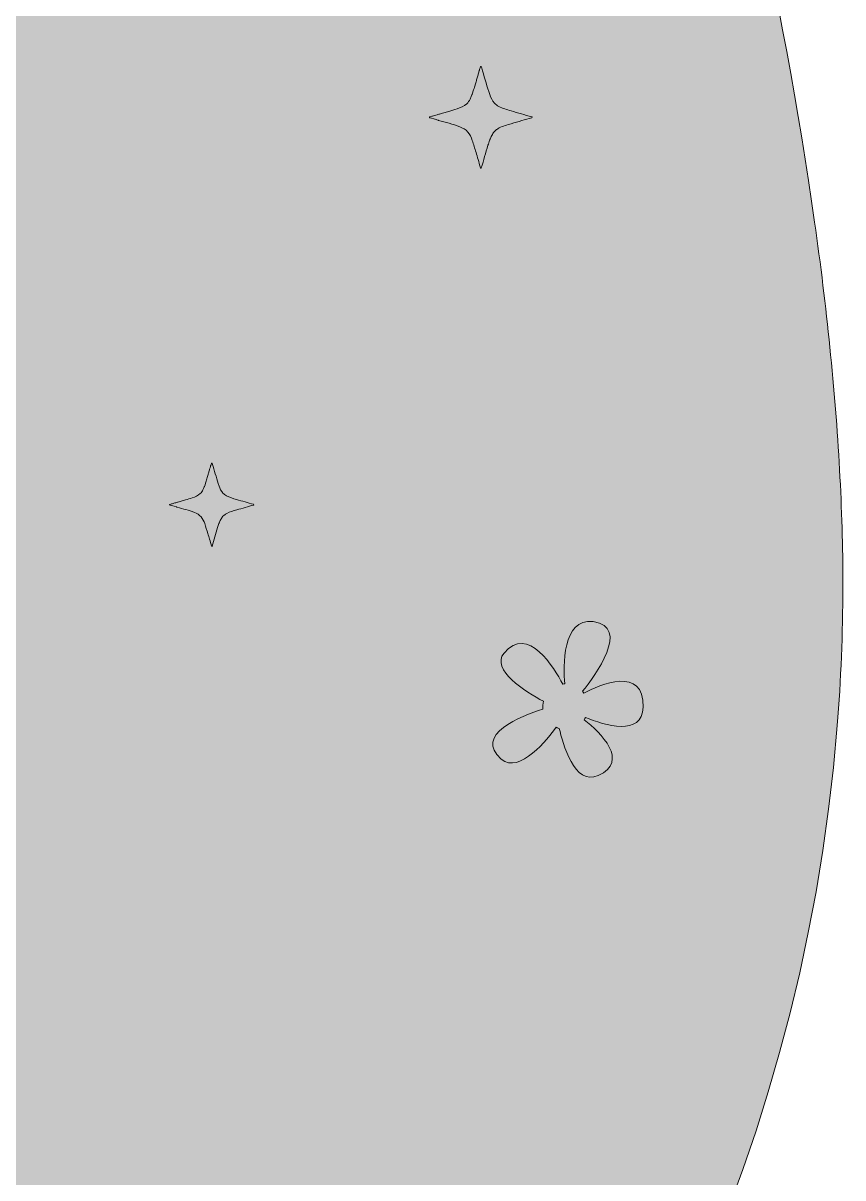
# Model space of a CAD drawing. Extents: x 187 to 822, y -943 to -57.
# Drawn here: x 672.1 to 822.1, y -731.2 to -519.8 of the extents above; entities that cross this region are included whole.
import ezdxf

# ---------------------------------------------------------------- set-up
doc = ezdxf.new("R2010")
doc.units = 0
doc.header["$MEASUREMENT"] = 0
doc.layers.add('Layer 1', color=7, linetype='Continuous', lineweight=0)

# ---------------------------------------------------------------- blocks, each defined once
blk = doc.blocks.new('Block_2')
at = {"layer": 'Layer 1', "true_color": 0xffdab2, "transparency": 33554687}
h = blk.add_hatch(color=41, dxfattribs=at)
h.dxf.hatch_style = 2
edge = h.paths.add_edge_path()
edge.add_spline(control_points=[(565.37, -640.32), (565.37, -640.32), (557.12, -663.87), (547.34, -684.68), (563.15, -692.56), (580.81, -706.08), (596.33, -729.27), (596.33, -729.27), (633.67, -787.58), (603.46, -833.32), (603.46, -833.32), (580.8, -870.66), (515.35, -876.95), (515.35, -876.95), (448.79, -881.36), (414.84, -845.11), (413.49, -843.66), (412.12, -842.25), (410.74, -840.84), (404.61, -834.58), (385.74, -810.92), (397.57, -766.7), (406.01, -735.15), (425.76, -707.67), (453.24, -690), (455.97, -688.24), (458.83, -686.55), (461.79, -684.97), (451.95, -664.09), (443.63, -640.32), (443.63, -640.32), (375.42, -693.23), (385.48, -662.18), (385.48, -662.18), (385.48, -662.18), (402.09, -551.54), (455, -567.72), (491.97, -579.03), (497.35, -638.99), (497.23, -674.11), (498.54, -674.01), (499.86, -673.93), (501.19, -673.9), (501.78, -673.89), (502.37, -673.87), (502.96, -673.85), (504.21, -673.8), (507.31, -673.75), (511.77, -674.19), (511.65, -639.08), (517, -579.03), (554, -567.72), (606.91, -551.54), (623.53, -662.18), (623.53, -662.18), (623.53, -662.18), (633.59, -693.23), (565.37, -640.32)], knot_values=[0, 0, 0, 0, 1, 1, 1, 2, 2, 2, 3, 3, 3, 4, 4, 4, 5, 5, 5, 6, 6, 6, 7, 7, 7, 8, 8, 8, 9, 9, 9, 10, 10, 10, 11, 11, 11, 12, 12, 12, 13, 13, 13, 14, 14, 14, 15, 15, 15, 16, 16, 16, 17, 17, 17, 18, 18, 18, 19, 19, 19, 19], degree=3, periodic=0)
edge = h.paths.add_edge_path()
edge.add_spline(control_points=[(488.09, -108.92), (497.15, -99.86), (511.85, -99.86), (520.92, -108.92), (529.98, -117.99), (529.98, -132.69), (520.92, -141.76), (511.85, -150.82), (497.15, -150.82), (488.09, -141.76), (479.02, -132.69), (479.02, -117.99), (488.09, -108.92)], knot_values=[0, 0, 0, 0, 1, 1, 1, 2, 2, 2, 3, 3, 3, 4, 4, 4, 4], degree=3, periodic=0)
edge = h.paths.add_edge_path()
edge.add_spline(control_points=[(819.71, -579.14), (818.96, -571.71), (818.03, -564.08), (816.93, -556.28), (811.22, -515.72), (801.04, -470.51), (787.4, -424.77), (785.55, -418.49), (783.61, -412.18), (781.63, -405.91), (778.01, -394.48), (774.19, -383.06), (770.18, -371.69), (768.01, -365.6), (765.82, -359.53), (763.56, -353.48), (753.72, -327.14), (742.93, -301.36), (731.37, -276.93), (726.26, -266.11), (720.42, -254.35), (713.86, -242.04), (711.16, -236.96), (708.34, -231.8), (705.41, -226.57), (700.31, -217.51), (694.87, -208.27), (689.1, -199.04), (686.08, -194.24), (682.98, -189.41), (679.82, -184.63), (636.32, -119.2), (576.27, -57.42), (504.51, -57.42), (397.44, -57.42), (316.41, -194.96), (277.64, -276.93), (270.05, -292.95), (262.8, -309.53), (255.94, -326.5), (253.74, -331.92), (251.6, -337.36), (249.49, -342.84), (245.61, -352.91), (241.86, -363.07), (238.27, -373.29), (236.35, -378.73), (234.5, -384.19), (232.66, -389.66), (217.37, -435.48), (205.2, -481.83), (197.27, -524.53), (196.22, -530.24), (195.23, -535.9), (194.32, -541.46), (192.58, -552.25), (191.12, -562.77), (189.96, -572.91), (189.3, -578.79), (188.74, -584.54), (188.3, -590.15), (187.37, -601.51), (186.9, -612.34), (186.9, -622.5), (186.9, -655.72), (191.94, -687.76), (201.33, -717.91), (203.53, -725.07), (206, -732.11), (208.7, -739.02), (213.96, -752.58), (220.12, -765.67), (227.12, -778.25), (231.19, -785.61), (235.56, -792.78), (240.17, -799.75), (297.16, -885.8), (394.38, -942.58), (504.51, -942.58), (670.97, -942.58), (807.94, -812.84), (821.07, -648.43), (821.74, -640.04), (822.08, -631.59), (822.1, -623.05), (822.1, -623.05), (822.1, -622.5), (822.1, -622.5), (822.1, -609.1), (821.28, -594.56), (819.71, -579.14)], knot_values=[0, 0, 0, 0, 1, 1, 1, 2, 2, 2, 3, 3, 3, 4, 4, 4, 5, 5, 5, 6, 6, 6, 7, 7, 7, 8, 8, 8, 9, 9, 9, 10, 10, 10, 11, 11, 11, 12, 12, 12, 13, 13, 13, 14, 14, 14, 15, 15, 15, 16, 16, 16, 17, 17, 17, 18, 18, 18, 19, 19, 19, 20, 20, 20, 21, 21, 21, 22, 22, 22, 23, 23, 23, 24, 24, 24, 25, 25, 25, 26, 26, 26, 27, 27, 27, 28, 28, 28, 29, 29, 29, 30, 30, 30, 30], degree=3, periodic=0)
at = {"layer": 'Layer 1'}
blk.add_open_spline([(819.71, -579.14), (818.96, -571.71), (818.03, -564.08), (816.93, -556.28), (811.22, -515.72), (801.04, -470.51), (787.4, -424.77), (785.55, -418.49), (783.61, -412.18), (781.63, -405.91), (778.01, -394.48), (774.19, -383.06), (770.18, -371.69), (768.01, -365.6), (765.82, -359.53), (763.56, -353.48), (753.72, -327.14), (742.93, -301.36), (731.37, -276.93), (726.26, -266.11), (720.42, -254.35), (713.86, -242.04), (711.16, -236.96), (708.34, -231.8), (705.41, -226.57), (700.31, -217.51), (694.87, -208.27), (689.1, -199.04), (686.08, -194.24), (682.98, -189.41), (679.82, -184.63), (636.32, -119.2), (576.27, -57.42), (504.51, -57.42), (397.44, -57.42), (316.41, -194.96), (277.64, -276.93), (270.05, -292.95), (262.8, -309.53), (255.94, -326.5), (253.74, -331.92), (251.6, -337.36), (249.49, -342.84), (245.61, -352.91), (241.86, -363.07), (238.27, -373.29), (236.35, -378.73), (234.5, -384.19), (232.66, -389.66), (217.37, -435.48), (205.2, -481.83), (197.27, -524.53), (196.22, -530.24), (195.23, -535.9), (194.32, -541.46), (192.58, -552.25), (191.12, -562.77), (189.96, -572.91), (189.3, -578.79), (188.74, -584.54), (188.3, -590.15), (187.37, -601.51), (186.9, -612.34), (186.9, -622.5), (186.9, -655.72), (191.94, -687.76), (201.33, -717.91), (203.53, -725.07), (206, -732.11), (208.7, -739.02), (213.96, -752.58), (220.12, -765.67), (227.12, -778.25), (231.19, -785.61), (235.56, -792.78), (240.17, -799.75), (297.16, -885.8), (394.38, -942.58), (504.51, -942.58), (670.97, -942.58), (807.94, -812.84), (821.07, -648.43), (821.74, -640.04), (822.08, -631.59), (822.1, -623.05), (822.1, -623.05), (822.1, -622.5), (822.1, -622.5), (822.1, -609.1), (821.28, -594.56), (819.71, -579.14)], degree=3, knots=[0, 0, 0, 0, 1, 1, 1, 2, 2, 2, 3, 3, 3, 4, 4, 4, 5, 5, 5, 6, 6, 6, 7, 7, 7, 8, 8, 8, 9, 9, 9, 10, 10, 10, 11, 11, 11, 12, 12, 12, 13, 13, 13, 14, 14, 14, 15, 15, 15, 16, 16, 16, 17, 17, 17, 18, 18, 18, 19, 19, 19, 20, 20, 20, 21, 21, 21, 22, 22, 22, 23, 23, 23, 24, 24, 24, 25, 25, 25, 26, 26, 26, 27, 27, 27, 28, 28, 28, 29, 29, 29, 30, 30, 30, 30], dxfattribs=at)
blk = doc.blocks.new('Block_1')
at = {"layer": 'Layer 1', "true_color": 0x542400, "transparency": 33554687}
h = blk.add_hatch(color=38, dxfattribs=at)
h.dxf.hatch_style = 2
edge = h.paths.add_edge_path()
edge.add_spline(control_points=[(765.17, -537.01), (765.16, -537), (765.16, -537), (765.15, -537), (763.89, -536.64), (762.63, -536.28), (761.37, -535.91), (760.6, -535.69), (759.83, -535.47), (759.12, -535.08), (758.82, -534.93), (758.54, -534.74), (758.33, -534.49), (757.93, -534.04), (757.67, -533.5), (757.47, -532.93), (756.96, -531.49), (756.6, -530.01), (756.15, -528.56), (756.15, -528.56), (756.15, -528.56), (756.15, -528.56), (756.15, -528.56), (755.94, -527.87), (755.94, -527.87), (755.94, -527.86), (755.93, -527.85), (755.93, -527.85), (755.9, -527.81), (755.86, -527.8), (755.82, -527.81), (755.79, -527.81), (755.76, -527.84), (755.75, -527.87), (755.75, -527.87), (755.62, -528.34), (755.62, -528.34), (755.6, -528.4), (755.58, -528.47), (755.56, -528.53), (755.56, -528.53), (755.56, -528.53), (755.56, -528.53), (755.56, -528.53), (755.47, -528.85), (755.47, -528.85), (755.4, -529.06), (755.33, -529.28), (755.28, -529.51), (755.28, -529.51), (755.12, -530.04), (755.12, -530.04), (755.09, -530.15), (755.05, -530.26), (755.02, -530.37), (754.98, -530.5), (754.95, -530.63), (754.91, -530.76), (754.91, -530.76), (754.91, -530.77), (754.91, -530.77), (754.91, -530.77), (754.68, -531.57), (754.68, -531.57), (754.68, -531.57), (754.67, -531.57), (754.67, -531.57), (754.62, -531.73), (754.56, -531.89), (754.52, -532.05), (754.52, -532.05), (754.25, -532.88), (754.25, -532.88), (754.25, -532.88), (754.25, -532.89), (754.25, -532.89), (754.22, -532.96), (754.19, -533.04), (754.16, -533.11), (754.09, -533.34), (753.96, -533.55), (753.86, -533.76), (753.71, -534.08), (753.52, -534.38), (753.26, -534.61), (752.74, -535.06), (752.13, -535.34), (751.49, -535.55), (750.98, -535.71), (750.47, -535.87), (749.96, -536.02), (749.96, -536.02), (748.81, -536.35), (748.81, -536.35), (748.81, -536.35), (748.59, -536.41), (748.59, -536.41), (748.59, -536.41), (748.48, -536.44), (748.48, -536.44), (748.48, -536.44), (748.27, -536.5), (748.27, -536.5), (748.27, -536.5), (748.27, -536.5), (748.27, -536.5), (748.27, -536.5), (748.15, -536.54), (748.15, -536.54), (748.15, -536.54), (747.95, -536.6), (747.95, -536.6), (747.95, -536.6), (747.94, -536.6), (747.94, -536.6), (747.94, -536.6), (747.82, -536.63), (747.82, -536.63), (747.82, -536.63), (747.62, -536.69), (747.62, -536.69), (747.62, -536.69), (747, -536.86), (747, -536.86), (747, -536.86), (747, -536.86), (747, -536.86), (747, -536.86), (747, -536.86), (747, -536.86), (747, -536.86), (746.88, -536.9), (746.88, -536.9), (746.88, -536.9), (746.88, -536.9), (746.88, -536.9), (746.88, -536.9), (746.88, -536.9), (746.88, -536.9), (746.88, -536.9), (746.47, -537.01), (746.47, -537.01), (746.46, -537.02), (746.45, -537.03), (746.44, -537.03), (746.43, -537.05), (746.42, -537.07), (746.42, -537.08), (746.42, -537.09), (746.42, -537.1), (746.42, -537.11), (746.43, -537.13), (746.45, -537.15), (746.47, -537.15), (746.47, -537.15), (746.47, -537.15), (746.47, -537.15), (746.47, -537.15), (746.53, -537.17), (746.53, -537.17), (746.53, -537.17), (746.53, -537.17), (746.53, -537.17), (746.53, -537.17), (746.6, -537.19), (746.6, -537.19), (746.6, -537.19), (746.65, -537.21), (746.65, -537.21), (746.65, -537.21), (746.65, -537.21), (746.65, -537.21), (746.65, -537.21), (747.41, -537.43), (747.41, -537.43), (747.41, -537.43), (747.41, -537.43), (747.41, -537.43), (747.43, -537.43), (747.44, -537.44), (747.45, -537.44), (747.45, -537.44), (747.45, -537.44), (747.45, -537.44), (747.45, -537.44), (747.46, -537.44), (747.47, -537.44), (747.47, -537.44), (747.47, -537.44), (747.47, -537.44), (747.47, -537.44), (747.98, -537.59), (747.98, -537.59), (747.98, -537.59), (747.98, -537.59), (747.98, -537.59), (748.03, -537.61), (748.07, -537.63), (748.12, -537.64), (749.4, -538.03), (750.72, -538.32), (751.97, -538.81), (752.53, -539.03), (753.05, -539.32), (753.45, -539.79), (753.84, -540.23), (754.08, -540.75), (754.26, -541.3), (754.5, -542.04), (754.74, -542.79), (754.97, -543.53), (755.1, -543.95), (755.21, -544.37), (755.34, -544.79), (755.48, -545.29), (755.63, -545.8), (755.79, -546.34), (755.8, -546.37), (755.83, -546.39), (755.86, -546.39), (755.89, -546.39), (755.92, -546.37), (755.93, -546.34), (756.34, -544.96), (756.74, -543.59), (757.15, -542.21), (757.24, -541.89), (757.34, -541.58), (757.45, -541.27), (757.45, -541.27), (757.47, -541.23), (757.49, -541.16), (757.5, -541.15), (757.5, -541.13), (757.51, -541.12), (757.52, -541.1), (757.53, -541.07), (757.54, -541.05), (757.54, -541.04), (757.54, -541.03), (757.55, -541.02), (757.56, -541), (757.57, -540.98), (757.58, -540.95), (757.67, -540.75), (757.79, -540.47), (757.95, -540.21), (757.95, -540.21), (757.95, -540.21), (757.95, -540.2), (758.02, -540.09), (758.09, -539.97), (758.17, -539.87), (758.17, -539.87), (758.17, -539.86), (758.18, -539.86), (758.27, -539.73), (758.38, -539.61), (758.5, -539.51), (758.5, -539.51), (758.51, -539.51), (758.51, -539.51), (758.53, -539.49), (758.55, -539.47), (758.57, -539.45), (758.57, -539.45), (758.57, -539.45), (758.57, -539.45), (758.76, -539.29), (758.97, -539.16), (759.2, -539.04), (759.89, -538.68), (760.65, -538.47), (761.4, -538.25), (762.03, -538.06), (762.68, -537.89), (763.32, -537.7), (763.94, -537.53), (764.55, -537.35), (765.17, -537.17), (765.17, -537.17), (765.17, -537.17), (765.17, -537.17), (765.25, -537.14), (765.25, -537.03), (765.17, -537.01)], knot_values=[0, 0, 0, 0, 1, 1, 1, 2, 2, 2, 3, 3, 3, 4, 4, 4, 5, 5, 5, 6, 6, 6, 7, 7, 7, 8, 8, 8, 9, 9, 9, 10, 10, 10, 11, 11, 11, 12, 12, 12, 13, 13, 13, 14, 14, 14, 15, 15, 15, 16, 16, 16, 17, 17, 17, 18, 18, 18, 19, 19, 19, 20, 20, 20, 21, 21, 21, 22, 22, 22, 23, 23, 23, 24, 24, 24, 25, 25, 25, 26, 26, 26, 27, 27, 27, 28, 28, 28, 29, 29, 29, 30, 30, 30, 31, 31, 31, 32, 32, 32, 33, 33, 33, 34, 34, 34, 35, 35, 35, 36, 36, 36, 37, 37, 37, 38, 38, 38, 39, 39, 39, 40, 40, 40, 41, 41, 41, 42, 42, 42, 43, 43, 43, 44, 44, 44, 45, 45, 45, 46, 46, 46, 47, 47, 47, 48, 48, 48, 49, 49, 49, 50, 50, 50, 51, 51, 51, 52, 52, 52, 53, 53, 53, 54, 54, 54, 55, 55, 55, 56, 56, 56, 57, 57, 57, 58, 58, 58, 59, 59, 59, 60, 60, 60, 61, 61, 61, 62, 62, 62, 63, 63, 63, 64, 64, 64, 65, 65, 65, 66, 66, 66, 67, 67, 67, 68, 68, 68, 69, 69, 69, 70, 70, 70, 71, 71, 71, 72, 72, 72, 73, 73, 73, 74, 74, 74, 75, 75, 75, 76, 76, 76, 77, 77, 77, 78, 78, 78, 79, 79, 79, 80, 80, 80, 81, 81, 81, 82, 82, 82, 83, 83, 83, 84, 84, 84, 85, 85, 85, 86, 86, 86, 87, 87, 87, 88, 88, 88, 89, 89, 89, 90, 90, 90, 91, 91, 91, 92, 92, 92, 93, 93, 93, 94, 94, 94, 95, 95, 95, 95], degree=3, periodic=0)
h = blk.add_hatch(color=38, dxfattribs=at)
h.dxf.hatch_style = 2
edge = h.paths.add_edge_path()
edge.add_spline(control_points=[(714.25, -607.92), (714.25, -607.92), (714.24, -607.92), (714.23, -607.92), (713.2, -607.62), (712.17, -607.33), (711.13, -607.03), (710.5, -606.84), (709.87, -606.66), (709.29, -606.35), (709.05, -606.22), (708.82, -606.07), (708.64, -605.86), (708.31, -605.49), (708.1, -605.05), (707.94, -604.58), (707.52, -603.4), (707.22, -602.19), (706.86, -601), (706.86, -601), (706.86, -601), (706.86, -601), (706.86, -601), (706.68, -600.43), (706.68, -600.43), (706.68, -600.43), (706.68, -600.42), (706.67, -600.41), (706.65, -600.38), (706.62, -600.37), (706.59, -600.38), (706.56, -600.39), (706.54, -600.4), (706.53, -600.43), (706.53, -600.43), (706.42, -600.82), (706.42, -600.82), (706.4, -600.87), (706.39, -600.92), (706.37, -600.97), (706.37, -600.97), (706.37, -600.98), (706.37, -600.98), (706.37, -600.98), (706.3, -601.23), (706.3, -601.23), (706.24, -601.41), (706.18, -601.59), (706.14, -601.77), (706.14, -601.77), (706.01, -602.21), (706.01, -602.21), (705.98, -602.3), (705.95, -602.39), (705.93, -602.48), (705.9, -602.59), (705.87, -602.69), (705.84, -602.8), (705.84, -602.8), (705.84, -602.81), (705.84, -602.81), (705.84, -602.81), (705.65, -603.47), (705.65, -603.47), (705.65, -603.47), (705.65, -603.47), (705.65, -603.47), (705.6, -603.6), (705.55, -603.73), (705.52, -603.86), (705.52, -603.86), (705.3, -604.54), (705.3, -604.54), (705.3, -604.54), (705.3, -604.55), (705.3, -604.55), (705.27, -604.61), (705.25, -604.67), (705.23, -604.73), (705.16, -604.92), (705.06, -605.09), (704.98, -605.27), (704.85, -605.53), (704.7, -605.77), (704.48, -605.96), (704.06, -606.32), (703.56, -606.56), (703.04, -606.73), (702.62, -606.87), (702.2, -606.99), (701.78, -607.12), (701.78, -607.12), (700.84, -607.39), (700.84, -607.39), (700.84, -607.39), (700.66, -607.44), (700.66, -607.44), (700.66, -607.44), (700.57, -607.46), (700.57, -607.46), (700.57, -607.46), (700.39, -607.51), (700.39, -607.51), (700.39, -607.51), (700.39, -607.51), (700.39, -607.51), (700.39, -607.51), (700.3, -607.54), (700.3, -607.54), (700.3, -607.54), (700.13, -607.59), (700.13, -607.59), (700.13, -607.59), (700.13, -607.59), (700.13, -607.59), (700.13, -607.59), (700.03, -607.62), (700.03, -607.62), (700.03, -607.62), (699.86, -607.66), (699.86, -607.66), (699.86, -607.66), (699.35, -607.81), (699.35, -607.81), (699.35, -607.81), (699.35, -607.81), (699.35, -607.81), (699.35, -607.81), (699.35, -607.81), (699.35, -607.81), (699.35, -607.81), (699.26, -607.83), (699.26, -607.83), (699.26, -607.83), (699.26, -607.83), (699.26, -607.84), (699.26, -607.84), (699.26, -607.84), (699.26, -607.84), (699.26, -607.84), (698.92, -607.93), (698.92, -607.93), (698.91, -607.93), (698.9, -607.94), (698.89, -607.95), (698.88, -607.96), (698.88, -607.97), (698.88, -607.99), (698.88, -608), (698.88, -608), (698.88, -608.01), (698.89, -608.02), (698.9, -608.04), (698.92, -608.04), (698.92, -608.04), (698.92, -608.04), (698.92, -608.04), (698.92, -608.04), (698.97, -608.06), (698.97, -608.06), (698.97, -608.06), (698.97, -608.06), (698.97, -608.06), (698.97, -608.06), (699.02, -608.07), (699.02, -608.07), (699.02, -608.07), (699.07, -608.09), (699.07, -608.09), (699.07, -608.09), (699.07, -608.09), (699.07, -608.09), (699.07, -608.09), (699.69, -608.27), (699.69, -608.27), (699.69, -608.27), (699.69, -608.27), (699.69, -608.27), (699.7, -608.27), (699.71, -608.28), (699.72, -608.28), (699.72, -608.28), (699.72, -608.28), (699.72, -608.28), (699.72, -608.28), (699.73, -608.28), (699.73, -608.28), (699.73, -608.28), (699.73, -608.28), (699.73, -608.28), (699.73, -608.28), (700.15, -608.41), (700.15, -608.41), (700.15, -608.41), (700.16, -608.41), (700.16, -608.41), (700.19, -608.42), (700.23, -608.43), (700.27, -608.44), (701.32, -608.76), (702.4, -609), (703.43, -609.4), (703.89, -609.58), (704.31, -609.82), (704.64, -610.21), (704.96, -610.57), (705.16, -610.99), (705.31, -611.45), (705.5, -612.06), (705.7, -612.67), (705.89, -613.28), (705.99, -613.62), (706.09, -613.96), (706.19, -614.3), (706.31, -614.72), (706.43, -615.14), (706.56, -615.58), (706.57, -615.6), (706.59, -615.62), (706.62, -615.62), (706.64, -615.62), (706.67, -615.6), (706.68, -615.58), (707.01, -614.45), (707.34, -613.32), (707.67, -612.19), (707.75, -611.93), (707.83, -611.67), (707.92, -611.42), (707.92, -611.42), (707.93, -611.38), (707.96, -611.33), (707.96, -611.32), (707.96, -611.31), (707.97, -611.3), (707.98, -611.28), (707.98, -611.26), (707.99, -611.24), (708, -611.23), (708, -611.23), (708, -611.22), (708.01, -611.2), (708.02, -611.18), (708.03, -611.16), (708.1, -610.99), (708.2, -610.77), (708.33, -610.55), (708.33, -610.55), (708.33, -610.55), (708.33, -610.55), (708.39, -610.45), (708.45, -610.36), (708.51, -610.27), (708.51, -610.27), (708.51, -610.27), (708.52, -610.26), (708.6, -610.16), (708.69, -610.06), (708.79, -609.98), (708.79, -609.98), (708.79, -609.98), (708.79, -609.98), (708.81, -609.96), (708.83, -609.94), (708.84, -609.93), (708.84, -609.93), (708.84, -609.93), (708.84, -609.93), (709, -609.8), (709.17, -609.69), (709.35, -609.59), (709.93, -609.29), (710.54, -609.12), (711.16, -608.94), (711.68, -608.79), (712.21, -608.65), (712.73, -608.5), (713.24, -608.35), (713.75, -608.2), (714.25, -608.06), (714.25, -608.06), (714.25, -608.06), (714.25, -608.06), (714.32, -608.04), (714.32, -607.94), (714.25, -607.92)], knot_values=[0, 0, 0, 0, 1, 1, 1, 2, 2, 2, 3, 3, 3, 4, 4, 4, 5, 5, 5, 6, 6, 6, 7, 7, 7, 8, 8, 8, 9, 9, 9, 10, 10, 10, 11, 11, 11, 12, 12, 12, 13, 13, 13, 14, 14, 14, 15, 15, 15, 16, 16, 16, 17, 17, 17, 18, 18, 18, 19, 19, 19, 20, 20, 20, 21, 21, 21, 22, 22, 22, 23, 23, 23, 24, 24, 24, 25, 25, 25, 26, 26, 26, 27, 27, 27, 28, 28, 28, 29, 29, 29, 30, 30, 30, 31, 31, 31, 32, 32, 32, 33, 33, 33, 34, 34, 34, 35, 35, 35, 36, 36, 36, 37, 37, 37, 38, 38, 38, 39, 39, 39, 40, 40, 40, 41, 41, 41, 42, 42, 42, 43, 43, 43, 44, 44, 44, 45, 45, 45, 46, 46, 46, 47, 47, 47, 48, 48, 48, 49, 49, 49, 50, 50, 50, 51, 51, 51, 52, 52, 52, 53, 53, 53, 54, 54, 54, 55, 55, 55, 56, 56, 56, 57, 57, 57, 58, 58, 58, 59, 59, 59, 60, 60, 60, 61, 61, 61, 62, 62, 62, 63, 63, 63, 64, 64, 64, 65, 65, 65, 66, 66, 66, 67, 67, 67, 68, 68, 68, 69, 69, 69, 70, 70, 70, 71, 71, 71, 72, 72, 72, 73, 73, 73, 74, 74, 74, 75, 75, 75, 76, 76, 76, 77, 77, 77, 78, 78, 78, 79, 79, 79, 80, 80, 80, 81, 81, 81, 82, 82, 82, 83, 83, 83, 84, 84, 84, 85, 85, 85, 86, 86, 86, 87, 87, 87, 88, 88, 88, 89, 89, 89, 90, 90, 90, 91, 91, 91, 92, 92, 92, 93, 93, 93, 94, 94, 94, 95, 95, 95, 95], degree=3, periodic=0)
h = blk.add_hatch(color=38, dxfattribs=at)
h.dxf.hatch_style = 2
edge = h.paths.add_edge_path()
edge.add_spline(control_points=[(774.7, -642.48), (774.62, -642.37), (774.53, -642.26), (774.43, -642.15), (776.75, -639.28), (783.36, -630.3), (776.37, -629.4), (770.67, -628.67), (770.95, -637.72), (771.2, -640.77), (771.08, -640.78), (770.96, -640.79), (770.83, -640.81), (769.32, -637.94), (764.46, -629.82), (760.08, -635.15), (757.56, -638.21), (764.04, -642.22), (767.3, -643.97), (767.17, -644.44), (767.14, -644.92), (767.21, -645.39), (763.2, -646.67), (754.44, -650.12), (759.56, -654.55), (762.92, -657.46), (768.17, -650.75), (769.64, -648.72), (769.7, -648.75), (769.76, -648.79), (769.82, -648.82), (769.95, -648.88), (770.08, -648.91), (770.2, -648.96), (770.79, -651.56), (772.95, -659.57), (777.31, -657.57), (783.11, -654.91), (777.79, -649.76), (774.77, -647.35), (774.85, -647.23), (774.91, -647.08), (774.98, -646.94), (778.46, -648.36), (785.38, -650.49), (785.53, -645.06), (785.74, -637.37), (777.59, -640.97), (774.7, -642.48)], knot_values=[0, 0, 0, 0, 1, 1, 1, 2, 2, 2, 3, 3, 3, 4, 4, 4, 5, 5, 5, 6, 6, 6, 7, 7, 7, 8, 8, 8, 9, 9, 9, 10, 10, 10, 11, 11, 11, 12, 12, 12, 13, 13, 13, 14, 14, 14, 15, 15, 15, 16, 16, 16, 16], degree=3, periodic=0)
at = {"layer": 'Layer 1'}
for points, knots in [([(765.17, -537.01), (765.16, -537), (765.16, -537), (765.15, -537), (763.89, -536.64), (762.63, -536.28), (761.37, -535.91), (760.6, -535.69), (759.83, -535.47), (759.12, -535.08), (758.82, -534.93), (758.54, -534.74), (758.33, -534.49), (757.93, -534.04), (757.67, -533.5), (757.47, -532.93), (756.96, -531.49), (756.6, -530.01), (756.15, -528.56), (756.15, -528.56), (756.15, -528.56), (756.15, -528.56), (756.15, -528.56), (755.94, -527.87), (755.94, -527.87), (755.94, -527.86), (755.93, -527.85), (755.93, -527.85), (755.9, -527.81), (755.86, -527.8), (755.82, -527.81), (755.79, -527.81), (755.76, -527.84), (755.75, -527.87), (755.75, -527.87), (755.62, -528.34), (755.62, -528.34), (755.6, -528.4), (755.58, -528.47), (755.56, -528.53), (755.56, -528.53), (755.56, -528.53), (755.56, -528.53), (755.56, -528.53), (755.47, -528.85), (755.47, -528.85), (755.4, -529.06), (755.33, -529.28), (755.28, -529.51), (755.28, -529.51), (755.12, -530.04), (755.12, -530.04), (755.09, -530.15), (755.05, -530.26), (755.02, -530.37), (754.98, -530.5), (754.95, -530.63), (754.91, -530.76), (754.91, -530.76), (754.91, -530.77), (754.91, -530.77), (754.91, -530.77), (754.68, -531.57), (754.68, -531.57), (754.68, -531.57), (754.67, -531.57), (754.67, -531.57), (754.62, -531.73), (754.56, -531.89), (754.52, -532.05), (754.52, -532.05), (754.25, -532.88), (754.25, -532.88), (754.25, -532.88), (754.25, -532.89), (754.25, -532.89), (754.22, -532.96), (754.19, -533.04), (754.16, -533.11), (754.09, -533.34), (753.96, -533.55), (753.86, -533.76), (753.71, -534.08), (753.52, -534.38), (753.26, -534.61), (752.74, -535.06), (752.13, -535.34), (751.49, -535.55), (750.98, -535.71), (750.47, -535.87), (749.96, -536.02), (749.96, -536.02), (748.81, -536.35), (748.81, -536.35), (748.81, -536.35), (748.59, -536.41), (748.59, -536.41), (748.59, -536.41), (748.48, -536.44), (748.48, -536.44), (748.48, -536.44), (748.27, -536.5), (748.27, -536.5), (748.27, -536.5), (748.27, -536.5), (748.27, -536.5), (748.27, -536.5), (748.15, -536.54), (748.15, -536.54), (748.15, -536.54), (747.95, -536.6), (747.95, -536.6), (747.95, -536.6), (747.94, -536.6), (747.94, -536.6), (747.94, -536.6), (747.82, -536.63), (747.82, -536.63), (747.82, -536.63), (747.62, -536.69), (747.62, -536.69), (747.62, -536.69), (747, -536.86), (747, -536.86), (747, -536.86), (747, -536.86), (747, -536.86), (747, -536.86), (747, -536.86), (747, -536.86), (747, -536.86), (746.88, -536.9), (746.88, -536.9), (746.88, -536.9), (746.88, -536.9), (746.88, -536.9), (746.88, -536.9), (746.88, -536.9), (746.88, -536.9), (746.88, -536.9), (746.47, -537.01), (746.47, -537.01), (746.46, -537.02), (746.45, -537.03), (746.44, -537.03), (746.43, -537.05), (746.42, -537.07), (746.42, -537.08), (746.42, -537.09), (746.42, -537.1), (746.42, -537.11), (746.43, -537.13), (746.45, -537.15), (746.47, -537.15), (746.47, -537.15), (746.47, -537.15), (746.47, -537.15), (746.47, -537.15), (746.53, -537.17), (746.53, -537.17), (746.53, -537.17), (746.53, -537.17), (746.53, -537.17), (746.53, -537.17), (746.6, -537.19), (746.6, -537.19), (746.6, -537.19), (746.65, -537.21), (746.65, -537.21), (746.65, -537.21), (746.65, -537.21), (746.65, -537.21), (746.65, -537.21), (747.41, -537.43), (747.41, -537.43), (747.41, -537.43), (747.41, -537.43), (747.41, -537.43), (747.43, -537.43), (747.44, -537.44), (747.45, -537.44), (747.45, -537.44), (747.45, -537.44), (747.45, -537.44), (747.45, -537.44), (747.46, -537.44), (747.47, -537.44), (747.47, -537.44), (747.47, -537.44), (747.47, -537.44), (747.47, -537.44), (747.98, -537.59), (747.98, -537.59), (747.98, -537.59), (747.98, -537.59), (747.98, -537.59), (748.03, -537.61), (748.07, -537.63), (748.12, -537.64), (749.4, -538.03), (750.72, -538.32), (751.97, -538.81), (752.53, -539.03), (753.05, -539.32), (753.45, -539.79), (753.84, -540.23), (754.08, -540.75), (754.26, -541.3), (754.5, -542.04), (754.74, -542.79), (754.97, -543.53), (755.1, -543.95), (755.21, -544.37), (755.34, -544.79), (755.48, -545.29), (755.63, -545.8), (755.79, -546.34), (755.8, -546.37), (755.83, -546.39), (755.86, -546.39), (755.89, -546.39), (755.92, -546.37), (755.93, -546.34), (756.34, -544.96), (756.74, -543.59), (757.15, -542.21), (757.24, -541.89), (757.34, -541.58), (757.45, -541.27), (757.45, -541.27), (757.47, -541.23), (757.49, -541.16), (757.5, -541.15), (757.5, -541.13), (757.51, -541.12), (757.52, -541.1), (757.53, -541.07), (757.54, -541.05), (757.54, -541.04), (757.54, -541.03), (757.55, -541.02), (757.56, -541), (757.57, -540.98), (757.58, -540.95), (757.67, -540.75), (757.79, -540.47), (757.95, -540.21), (757.95, -540.21), (757.95, -540.21), (757.95, -540.2), (758.02, -540.09), (758.09, -539.97), (758.17, -539.87), (758.17, -539.87), (758.17, -539.86), (758.18, -539.86), (758.27, -539.73), (758.38, -539.61), (758.5, -539.51), (758.5, -539.51), (758.51, -539.51), (758.51, -539.51), (758.53, -539.49), (758.55, -539.47), (758.57, -539.45), (758.57, -539.45), (758.57, -539.45), (758.57, -539.45), (758.76, -539.29), (758.97, -539.16), (759.2, -539.04), (759.89, -538.68), (760.65, -538.47), (761.4, -538.25), (762.03, -538.06), (762.68, -537.89), (763.32, -537.7), (763.94, -537.53), (764.55, -537.35), (765.17, -537.17), (765.17, -537.17), (765.17, -537.17), (765.17, -537.17), (765.25, -537.14), (765.25, -537.03), (765.17, -537.01)], [0, 0, 0, 0, 1, 1, 1, 2, 2, 2, 3, 3, 3, 4, 4, 4, 5, 5, 5, 6, 6, 6, 7, 7, 7, 8, 8, 8, 9, 9, 9, 10, 10, 10, 11, 11, 11, 12, 12, 12, 13, 13, 13, 14, 14, 14, 15, 15, 15, 16, 16, 16, 17, 17, 17, 18, 18, 18, 19, 19, 19, 20, 20, 20, 21, 21, 21, 22, 22, 22, 23, 23, 23, 24, 24, 24, 25, 25, 25, 26, 26, 26, 27, 27, 27, 28, 28, 28, 29, 29, 29, 30, 30, 30, 31, 31, 31, 32, 32, 32, 33, 33, 33, 34, 34, 34, 35, 35, 35, 36, 36, 36, 37, 37, 37, 38, 38, 38, 39, 39, 39, 40, 40, 40, 41, 41, 41, 42, 42, 42, 43, 43, 43, 44, 44, 44, 45, 45, 45, 46, 46, 46, 47, 47, 47, 48, 48, 48, 49, 49, 49, 50, 50, 50, 51, 51, 51, 52, 52, 52, 53, 53, 53, 54, 54, 54, 55, 55, 55, 56, 56, 56, 57, 57, 57, 58, 58, 58, 59, 59, 59, 60, 60, 60, 61, 61, 61, 62, 62, 62, 63, 63, 63, 64, 64, 64, 65, 65, 65, 66, 66, 66, 67, 67, 67, 68, 68, 68, 69, 69, 69, 70, 70, 70, 71, 71, 71, 72, 72, 72, 73, 73, 73, 74, 74, 74, 75, 75, 75, 76, 76, 76, 77, 77, 77, 78, 78, 78, 79, 79, 79, 80, 80, 80, 81, 81, 81, 82, 82, 82, 83, 83, 83, 84, 84, 84, 85, 85, 85, 86, 86, 86, 87, 87, 87, 88, 88, 88, 89, 89, 89, 90, 90, 90, 91, 91, 91, 92, 92, 92, 93, 93, 93, 94, 94, 94, 95, 95, 95, 95]), ([(714.25, -607.92), (714.25, -607.92), (714.24, -607.92), (714.23, -607.92), (713.2, -607.62), (712.17, -607.33), (711.13, -607.03), (710.5, -606.84), (709.87, -606.66), (709.29, -606.35), (709.05, -606.22), (708.82, -606.07), (708.64, -605.86), (708.31, -605.49), (708.1, -605.05), (707.94, -604.58), (707.52, -603.4), (707.22, -602.19), (706.86, -601), (706.86, -601), (706.86, -601), (706.86, -601), (706.86, -601), (706.68, -600.43), (706.68, -600.43), (706.68, -600.43), (706.68, -600.42), (706.67, -600.41), (706.65, -600.38), (706.62, -600.37), (706.59, -600.38), (706.56, -600.39), (706.54, -600.4), (706.53, -600.43), (706.53, -600.43), (706.42, -600.82), (706.42, -600.82), (706.4, -600.87), (706.39, -600.92), (706.37, -600.97), (706.37, -600.97), (706.37, -600.98), (706.37, -600.98), (706.37, -600.98), (706.3, -601.23), (706.3, -601.23), (706.24, -601.41), (706.18, -601.59), (706.14, -601.77), (706.14, -601.77), (706.01, -602.21), (706.01, -602.21), (705.98, -602.3), (705.95, -602.39), (705.93, -602.48), (705.9, -602.59), (705.87, -602.69), (705.84, -602.8), (705.84, -602.8), (705.84, -602.81), (705.84, -602.81), (705.84, -602.81), (705.65, -603.47), (705.65, -603.47), (705.65, -603.47), (705.65, -603.47), (705.65, -603.47), (705.6, -603.6), (705.55, -603.73), (705.52, -603.86), (705.52, -603.86), (705.3, -604.54), (705.3, -604.54), (705.3, -604.54), (705.3, -604.55), (705.3, -604.55), (705.27, -604.61), (705.25, -604.67), (705.23, -604.73), (705.16, -604.92), (705.06, -605.09), (704.98, -605.27), (704.85, -605.53), (704.7, -605.77), (704.48, -605.96), (704.06, -606.32), (703.56, -606.56), (703.04, -606.73), (702.62, -606.87), (702.2, -606.99), (701.78, -607.12), (701.78, -607.12), (700.84, -607.39), (700.84, -607.39), (700.84, -607.39), (700.66, -607.44), (700.66, -607.44), (700.66, -607.44), (700.57, -607.46), (700.57, -607.46), (700.57, -607.46), (700.39, -607.51), (700.39, -607.51), (700.39, -607.51), (700.39, -607.51), (700.39, -607.51), (700.39, -607.51), (700.3, -607.54), (700.3, -607.54), (700.3, -607.54), (700.13, -607.59), (700.13, -607.59), (700.13, -607.59), (700.13, -607.59), (700.13, -607.59), (700.13, -607.59), (700.03, -607.62), (700.03, -607.62), (700.03, -607.62), (699.86, -607.66), (699.86, -607.66), (699.86, -607.66), (699.35, -607.81), (699.35, -607.81), (699.35, -607.81), (699.35, -607.81), (699.35, -607.81), (699.35, -607.81), (699.35, -607.81), (699.35, -607.81), (699.35, -607.81), (699.26, -607.83), (699.26, -607.83), (699.26, -607.83), (699.26, -607.83), (699.26, -607.84), (699.26, -607.84), (699.26, -607.84), (699.26, -607.84), (699.26, -607.84), (698.92, -607.93), (698.92, -607.93), (698.91, -607.93), (698.9, -607.94), (698.89, -607.95), (698.88, -607.96), (698.88, -607.97), (698.88, -607.99), (698.88, -608), (698.88, -608), (698.88, -608.01), (698.89, -608.02), (698.9, -608.04), (698.92, -608.04), (698.92, -608.04), (698.92, -608.04), (698.92, -608.04), (698.92, -608.04), (698.97, -608.06), (698.97, -608.06), (698.97, -608.06), (698.97, -608.06), (698.97, -608.06), (698.97, -608.06), (699.02, -608.07), (699.02, -608.07), (699.02, -608.07), (699.07, -608.09), (699.07, -608.09), (699.07, -608.09), (699.07, -608.09), (699.07, -608.09), (699.07, -608.09), (699.69, -608.27), (699.69, -608.27), (699.69, -608.27), (699.69, -608.27), (699.69, -608.27), (699.7, -608.27), (699.71, -608.28), (699.72, -608.28), (699.72, -608.28), (699.72, -608.28), (699.72, -608.28), (699.72, -608.28), (699.73, -608.28), (699.73, -608.28), (699.73, -608.28), (699.73, -608.28), (699.73, -608.28), (699.73, -608.28), (700.15, -608.41), (700.15, -608.41), (700.15, -608.41), (700.16, -608.41), (700.16, -608.41), (700.19, -608.42), (700.23, -608.43), (700.27, -608.44), (701.32, -608.76), (702.4, -609), (703.43, -609.4), (703.89, -609.58), (704.31, -609.82), (704.64, -610.21), (704.96, -610.57), (705.16, -610.99), (705.31, -611.45), (705.5, -612.06), (705.7, -612.67), (705.89, -613.28), (705.99, -613.62), (706.09, -613.96), (706.19, -614.3), (706.31, -614.72), (706.43, -615.14), (706.56, -615.58), (706.57, -615.6), (706.59, -615.62), (706.62, -615.62), (706.64, -615.62), (706.67, -615.6), (706.68, -615.58), (707.01, -614.45), (707.34, -613.32), (707.67, -612.19), (707.75, -611.93), (707.83, -611.67), (707.92, -611.42), (707.92, -611.42), (707.93, -611.38), (707.96, -611.33), (707.96, -611.32), (707.96, -611.31), (707.97, -611.3), (707.98, -611.28), (707.98, -611.26), (707.99, -611.24), (708, -611.23), (708, -611.23), (708, -611.22), (708.01, -611.2), (708.02, -611.18), (708.03, -611.16), (708.1, -610.99), (708.2, -610.77), (708.33, -610.55), (708.33, -610.55), (708.33, -610.55), (708.33, -610.55), (708.39, -610.45), (708.45, -610.36), (708.51, -610.27), (708.51, -610.27), (708.51, -610.27), (708.52, -610.26), (708.6, -610.16), (708.69, -610.06), (708.79, -609.98), (708.79, -609.98), (708.79, -609.98), (708.79, -609.98), (708.81, -609.96), (708.83, -609.94), (708.84, -609.93), (708.84, -609.93), (708.84, -609.93), (708.84, -609.93), (709, -609.8), (709.17, -609.69), (709.35, -609.59), (709.93, -609.29), (710.54, -609.12), (711.16, -608.94), (711.68, -608.79), (712.21, -608.65), (712.73, -608.5), (713.24, -608.35), (713.75, -608.2), (714.25, -608.06), (714.25, -608.06), (714.25, -608.06), (714.25, -608.06), (714.32, -608.04), (714.32, -607.94), (714.25, -607.92)], [0, 0, 0, 0, 1, 1, 1, 2, 2, 2, 3, 3, 3, 4, 4, 4, 5, 5, 5, 6, 6, 6, 7, 7, 7, 8, 8, 8, 9, 9, 9, 10, 10, 10, 11, 11, 11, 12, 12, 12, 13, 13, 13, 14, 14, 14, 15, 15, 15, 16, 16, 16, 17, 17, 17, 18, 18, 18, 19, 19, 19, 20, 20, 20, 21, 21, 21, 22, 22, 22, 23, 23, 23, 24, 24, 24, 25, 25, 25, 26, 26, 26, 27, 27, 27, 28, 28, 28, 29, 29, 29, 30, 30, 30, 31, 31, 31, 32, 32, 32, 33, 33, 33, 34, 34, 34, 35, 35, 35, 36, 36, 36, 37, 37, 37, 38, 38, 38, 39, 39, 39, 40, 40, 40, 41, 41, 41, 42, 42, 42, 43, 43, 43, 44, 44, 44, 45, 45, 45, 46, 46, 46, 47, 47, 47, 48, 48, 48, 49, 49, 49, 50, 50, 50, 51, 51, 51, 52, 52, 52, 53, 53, 53, 54, 54, 54, 55, 55, 55, 56, 56, 56, 57, 57, 57, 58, 58, 58, 59, 59, 59, 60, 60, 60, 61, 61, 61, 62, 62, 62, 63, 63, 63, 64, 64, 64, 65, 65, 65, 66, 66, 66, 67, 67, 67, 68, 68, 68, 69, 69, 69, 70, 70, 70, 71, 71, 71, 72, 72, 72, 73, 73, 73, 74, 74, 74, 75, 75, 75, 76, 76, 76, 77, 77, 77, 78, 78, 78, 79, 79, 79, 80, 80, 80, 81, 81, 81, 82, 82, 82, 83, 83, 83, 84, 84, 84, 85, 85, 85, 86, 86, 86, 87, 87, 87, 88, 88, 88, 89, 89, 89, 90, 90, 90, 91, 91, 91, 92, 92, 92, 93, 93, 93, 94, 94, 94, 95, 95, 95, 95]), ([(774.7, -642.48), (774.62, -642.37), (774.53, -642.26), (774.43, -642.15), (776.75, -639.28), (783.36, -630.3), (776.37, -629.4), (770.67, -628.67), (770.95, -637.72), (771.2, -640.77), (771.08, -640.78), (770.96, -640.79), (770.83, -640.81), (769.32, -637.94), (764.46, -629.82), (760.08, -635.15), (757.56, -638.21), (764.04, -642.22), (767.3, -643.97), (767.17, -644.44), (767.14, -644.92), (767.21, -645.39), (763.2, -646.67), (754.44, -650.12), (759.56, -654.55), (762.92, -657.46), (768.17, -650.75), (769.64, -648.72), (769.7, -648.75), (769.76, -648.79), (769.82, -648.82), (769.95, -648.88), (770.08, -648.91), (770.2, -648.96), (770.79, -651.56), (772.95, -659.57), (777.31, -657.57), (783.11, -654.91), (777.79, -649.76), (774.77, -647.35), (774.85, -647.23), (774.91, -647.08), (774.98, -646.94), (778.46, -648.36), (785.38, -650.49), (785.53, -645.06), (785.74, -637.37), (777.59, -640.97), (774.7, -642.48)], [0, 0, 0, 0, 1, 1, 1, 2, 2, 2, 3, 3, 3, 4, 4, 4, 5, 5, 5, 6, 6, 6, 7, 7, 7, 8, 8, 8, 9, 9, 9, 10, 10, 10, 11, 11, 11, 12, 12, 12, 13, 13, 13, 14, 14, 14, 15, 15, 15, 16, 16, 16, 16])]:
    blk.add_open_spline(points, degree=3, knots=knots, dxfattribs=at)
blk.add_blockref('Block_2', (0, 0), dxfattribs=at)
blk = doc.blocks.new('Block_0')
at = {"layer": 'Layer 1'}
blk.add_blockref('Block_1', (0, 0), dxfattribs=at)

msp = doc.modelspace()

# ---------------------------------------------------------------- block references
at = {"layer": 'Layer 1'}
msp.add_blockref('Block_0', (0, 0), dxfattribs=at)

doc.saveas('drawing.dxf')
